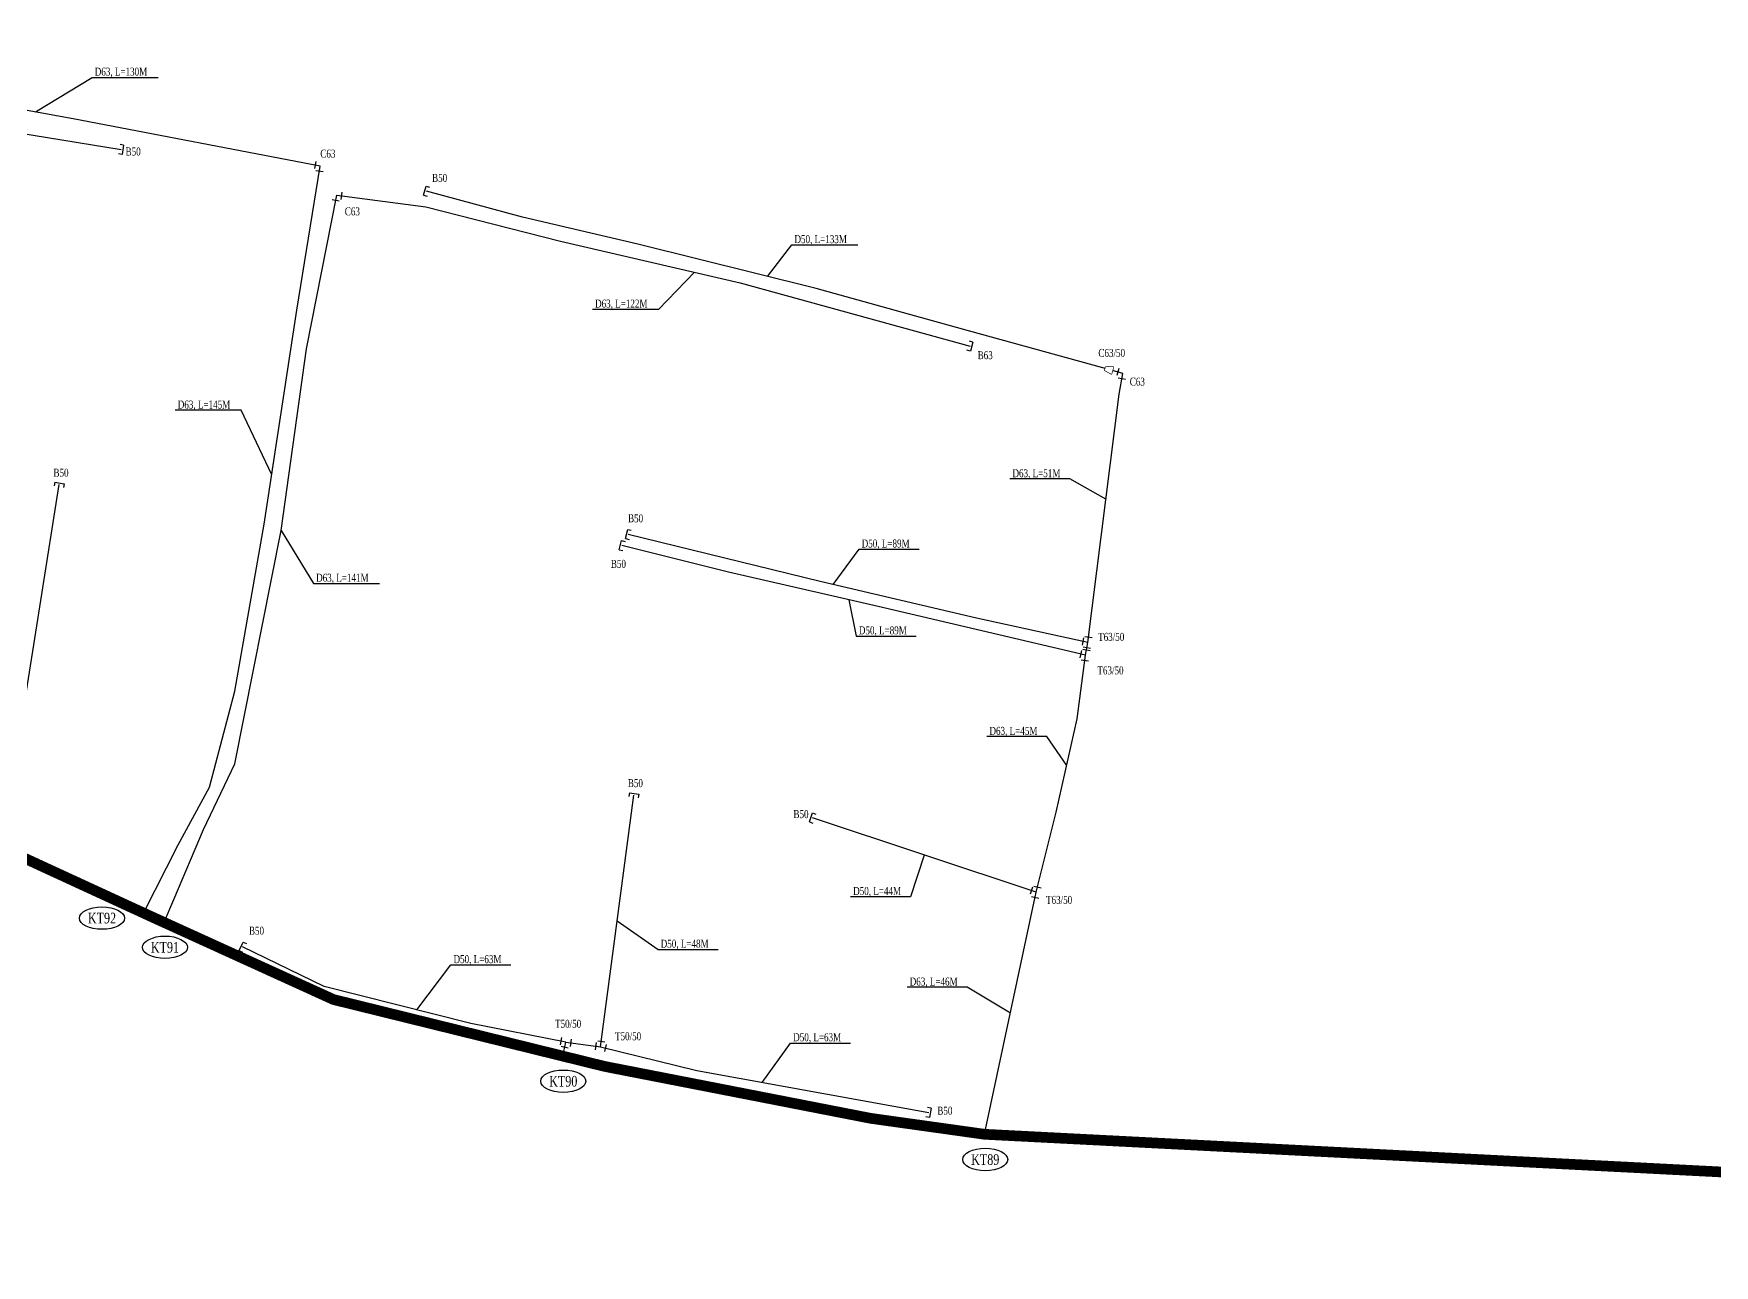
# Model space of a CAD drawing. Extents: x 549410 to 552487, y 2341005 to 2344743.
# Drawn here: x 549981.5 to 550296.5, y 2342282.9 to 2342513.8 of the extents above; entities that cross this region are included whole.
import ezdxf
from ezdxf.enums import TextEntityAlignment as Align

# ---------------------------------------------------------------- set-up
doc = ezdxf.new("R2010")
doc.units = 0
doc.header["$MEASUREMENT"] = 0
doc.set_wipeout_variables(frame=1)
doc.linetypes.add('DASHED', pattern=[0.75, 0.5, -0.25])
for name, color, linetype in [('110', 5, 'DASHED'), ('50', 2, 'Continuous'), ('63', 1, 'Continuous'), ('ten dai khoi thuy', 210, 'Continuous'), ('Text D-L', 7, 'Continuous'), ('Text phu kien', 2, 'Continuous')]:
    doc.layers.add(name, color=color, linetype=linetype)
doc.styles.add('Text', font='vntimeh.shx', dxfattribs={"width": 0.75, "bigfont": 'vn.shx'})
doc.styles.add('TextNode', font='vntimeh1.shx', dxfattribs={"width": 0.7, "bigfont": 'vn.shx'})

# ---------------------------------------------------------------- blocks, each defined once
blk = doc.blocks.new('bit')
at = {"color": 3, "linetype": 'Continuous'}
for points in [[(-0.3, -0.88), (-0.3, 0.88)], [(-0.3, 0.88), (0.39, 0.88)], [(-0.3, -0.88), (0.39, -0.88)]]:
    blk.add_lwpolyline(points, dxfattribs=at)
blk = doc.blocks.new('pt')
at = {"color": 3, "linetype": 'Continuous'}
blk.add_line((0.96, -0.69), (0.96, 0.69), dxfattribs=at)
blk = doc.blocks.new('con')
at = {"color": 3, "linetype": 'Continuous'}
for points in [[(0, 0.67), (0, -0.67)], [(0, 0.67), (1.39, 0.34)], [(1.39, 0.34), (1.39, -0.34)], [(0, -0.67), (1.39, -0.34)]]:
    blk.add_lwpolyline(points, dxfattribs=at)
at = {"linetype": 'Continuous'}
blk.add_wipeout([(0, 0.67), (0, -0.67), (1.39, -0.34), (1.39, 0.34)], dxfattribs=at)
blk = doc.blocks.new('Daudai')
at = {"layer": 'ten dai khoi thuy', "color": 3}
blk.add_circle((0, 0), 0.75, dxfattribs=at)

msp = doc.modelspace()

# ---------------------------------------------------------------- linework, layer by layer
at = {"layer": '110', "color": 4, "ltscale": 10, "const_width": 2}
msp.add_lwpolyline([(550494.67, 2342283.87), (550311.75, 2342299.67), (550159.74, 2342307.45), (550138.38, 2342310.44), (550088.53, 2342320.17), (550037.71, 2342332.71), (550003.58, 2342348.25), (549899.65, 2342396.13), (549864.1, 2342422.3), (549856.19, 2342432.45), (549849.48, 2342437.98), (549770.76, 2342465.24), (549700.42, 2342492.8)], dxfattribs=at)
at = {"layer": '50'}
for points in [[(549953.75, 2342499.27), (549997.94, 2342492.05)], [(550183.69, 2342450.62), (550156.75, 2342458.08), (550128.18, 2342465.98), (550094.77, 2342474.31), (550073.11, 2342479.35), (550055.12, 2342484.27)], [(549976.01, 2342364.04), (549986.29, 2342429.24)], [(550179.08, 2342399.64), (550158.22, 2342404.18), (550128.89, 2342411.09), (550092.93, 2342419.91)], [(550178.65, 2342397.24), (550139.79, 2342406.38), (550111.73, 2342412.8), (550091.75, 2342417.81)], [(550179.08, 2342399.64), (550179.08, 2342399.64)], [(550087.78, 2342323.84), (550094, 2342371.05)], [(550169.43, 2342352.81), (550127.46, 2342366.76)], [(550081.26, 2342324.73), (550063.43, 2342328.2), (550035.96, 2342335.17), (550020.68, 2342342.57)], [(550080.66, 2342322.11), (550081.26, 2342324.73)], [(550081.26, 2342324.73), (550087.78, 2342323.84)], [(550087.78, 2342323.84), (550105.78, 2342319.39), (550130.27, 2342314.96), (550149.26, 2342311.54)]]:
    msp.add_lwpolyline(points, dxfattribs=at)
at = {"layer": '63', "color": 6}
for points in [[(550035.24, 2342488.97), (549988.9, 2342497.82), (549951.65, 2342504.57), (549907.65, 2342513.79)], [(550002.1, 2342348.93), (550008.62, 2342361.69), (550014.44, 2342372.54), (550019.22, 2342390.53), (550024.73, 2342421.85), (550030.86, 2342461.95), (550035.24, 2342488.97)], [(550006, 2342347.23), (550007.8, 2342351.49), (550013.34, 2342364.61), (550019.22, 2342376.89), (550027.89, 2342420.63), (550032.62, 2342454.68), (550038.31, 2342483.49)], [(550038.31, 2342483.49), (550055, 2342481.34), (550080.27, 2342474.89), (550113.93, 2342467.07), (550157.02, 2342455.2)], [(550179.08, 2342399.64), (550184.95, 2342446.17), (550185.62, 2342450.09)], [(550185.62, 2342450.09), (550183.69, 2342450.62)], [(550169.43, 2342352.81), (550173.18, 2342367.84), (550177.07, 2342385.31), (550178.65, 2342397.24)], [(550178.65, 2342397.24), (550179.08, 2342399.64)], [(550159.74, 2342307.45), (550169.43, 2342352.81)]]:
    msp.add_lwpolyline(points, dxfattribs=at)
at = {"layer": 'ten dai khoi thuy', "color": 3, "linetype": 'ByBlock'}
for centre in [(549994.32, 2342347.98), (550006.12, 2342342.5), (550080.77, 2342317.39), (550159.86, 2342302.72)]:
    msp.add_ellipse(centre, major_axis=(-4.22, 0), ratio=0.497929, dxfattribs=at)
at = {"layer": 'Text D-L', "color": 9}
for points in [[(549981.86, 2342499.1), (549992.46, 2342505.58), (550004.84, 2342505.58)], [(550119.04, 2342468.26), (550123.6, 2342474.18), (550135.97, 2342474.18)], [(550105.37, 2342469.06), (550098.6, 2342462.1), (550086.23, 2342462.1)], [(550026.14, 2342431.06), (550020.39, 2342443.17), (550008.02, 2342443.17)], [(550182.47, 2342426.5), (550175.71, 2342430.3), (550164.46, 2342430.3)], [(550027.89, 2342420.63), (550033.95, 2342410.71), (550046.32, 2342410.71)], [(550131.37, 2342410.5), (550136.2, 2342417.12), (550147.45, 2342417.12)], [(550134.29, 2342407.64), (550135.68, 2342400.84), (550146.93, 2342400.84)], [(550175.12, 2342376.57), (550171.4, 2342382), (550160.15, 2342382)], [(550148.44, 2342359.78), (550145.85, 2342351.98), (550134.6, 2342351.98)], [(550090.89, 2342347.44), (550098.53, 2342342.1), (550109.78, 2342342.1)], [(550053.33, 2342330.76), (550059.71, 2342339.2), (550070.96, 2342339.2)], [(550164.58, 2342330.13), (550156.45, 2342335), (550145.2, 2342335)], [(550118.02, 2342317.18), (550123.37, 2342324.56), (550134.62, 2342324.56)]]:
    msp.add_lwpolyline(points, dxfattribs=at)

# ---------------------------------------------------------------- block references
at = {"layer": '50'}
for name, p, rotation in [('bit', (549997.94, 2342492.05), 170.7190900808332), ('pt', (550035.24, 2342488.97), 169.1845241841392), ('pt', (550035.24, 2342488.97), 260.7956687655349), ('pt', (550038.31, 2342483.49), 258.8112644861444), ('pt', (550038.31, 2342483.49), 352.6782557805286), ('bit', (550055.12, 2342484.27), 344.6961856139088), ('bit', (550157.02, 2342455.2), 164.5926289404817), ('bit', (549986.29, 2342429.24), 261.0406816921057), ('bit', (550092.93, 2342419.91), 346.2145153525829), ('bit', (550091.75, 2342417.81), 345.9303033777), ('pt', (550179.08, 2342399.64), 167.7326433811434), ('pt', (550179.08, 2342399.64), 82.80315234221172), ('pt', (550178.65, 2342397.24), 166.7755644891434), ('pt', (550178.65, 2342397.24), 79.93548719876817), ('pt', (550179.08, 2342399.64), 259.9353351523271), ('pt', (550178.65, 2342397.24), 262.4523206147896), ('bit', (550094, 2342371.05), 262.492449114456), ('bit', (550127.46, 2342366.76), 341.6163139192468), ('pt', (550169.43, 2342352.81), 161.6164659514836), ('pt', (550169.43, 2342352.81), 75.98871362699342), ('pt', (550169.43, 2342352.81), 257.9426868471812), ('bit', (550020.68, 2342342.57), 334.1572439448194), ('pt', (550081.26, 2342324.73), 168.9867854694242), ('pt', (550081.26, 2342324.73), 352.1862909826583), ('pt', (550087.78, 2342323.84), 82.49260116194415), ('pt', (550081.26, 2342324.73), 257.0392013020921), ('pt', (550087.78, 2342323.84), 172.1864430120515), ('pt', (550087.78, 2342323.84), 346.1332682328794), ('bit', (550149.26, 2342311.54), 169.7778272685613)]:
    msp.add_blockref(name, p, dxfattribs=dict(at, rotation=rotation))
at = {"layer": 'ten dai khoi thuy'}
for p in [(550002.1, 2342348.93), (550006, 2342347.23), (550080.66, 2342322.11), (550159.74, 2342307.45)]:
    msp.add_blockref('Daudai', p, dxfattribs=at)

# ---------------------------------------------------------------- texts
at = {"layer": 'ten dai khoi thuy', "color": 2, "style": 'TextNode', "width": 0.75}
for s, p in [('kt92', (549994.32, 2342347.98)), ('kt91', (550006.12, 2342342.5)), ('kt90', (550080.77, 2342317.39)), ('kt89', (550159.86, 2342302.72))]:
    msp.add_text(s, height=2, dxfattribs=at).set_placement(p, align=Align.MIDDLE)
at = {"layer": 'Text D-L', "color": 4, "style": 'Text', "width": 0.75}
for s, p in [('D63, L=130m', (549992.96, 2342505.46)), ('D50, L=133m', (550124.1, 2342474.06)), ('D63, L=122m', (550086.73, 2342461.98)), ('D63, L=145m', (550008.52, 2342443.05)), ('D63, L=51m', (550164.96, 2342430.18)), ('D50, L=89m', (550136.7, 2342417)), ('D63, L=141m', (550034.45, 2342410.59)), ('D50, L=89m', (550136.18, 2342400.72)), ('D63, L=45m', (550160.65, 2342381.88)), ('D50, L=44m', (550135.1, 2342351.86)), ('D50, L=48m', (550099.03, 2342341.98)), ('D50, L=63m', (550060.21, 2342339.08)), ('D63, L=46m', (550145.7, 2342334.88)), ('D50, L=63m', (550123.87, 2342324.44))]:
    msp.add_text(s, height=1.5, dxfattribs=at).set_placement(p, align=Align.BOTTOM_LEFT)
at = {"layer": 'Text phu kien', "color": 4, "style": 'Text', "width": 0.75}
for s, p in [('B50', (550000.16, 2342491.69)), ('C63', (550036.66, 2342491.29)), ('B50', (550057.6, 2342486.74)), ('C63', (550041.24, 2342480.47)), ('B63', (550159.85, 2342453.51)), ('C63', (550188.36, 2342448.55)), ('B50', (549986.64, 2342431.47)), ('B50', (550094.33, 2342422.93)), ('B50', (550091.11, 2342414.38)), ('T63/50', (550183.47, 2342400.7)), ('T63/50', (550183.33, 2342394.42)), ('B50', (550094.29, 2342373.28)), ('B50', (550125.33, 2342367.47)), ('T63/50', (550173.7, 2342351.39)), ('B50', (550023.28, 2342345.61)), ('T50/50', (550081.68, 2342328.16)), ('T50/50', (550092.92, 2342325.83)), ('B50', (550152.29, 2342311.88))]:
    msp.add_text(s, height=1.5, dxfattribs=at).set_placement(p, align=Align.MIDDLE_CENTER)

# ---------------------------------------------------------------- next in the draw order: block references
at = {"layer": '50', "rotation": 164.5276846877565}
msp.add_blockref('con', (550183.69, 2342450.62), dxfattribs=at)

# ---------------------------------------------------------------- next in the draw order: block references
at = {"layer": '50'}
for rotation in [164.5276846877565, 260.3228045353976]:
    msp.add_blockref('pt', (550185.62, 2342450.09), dxfattribs=dict(at, rotation=rotation))

# ---------------------------------------------------------------- next in the draw order: texts
at = {"layer": 'Text phu kien', "color": 4, "style": 'Text', "width": 0.75}
msp.add_text('C63/50', height=1.5, dxfattribs=at).set_placement((550183.57, 2342453.93), align=Align.MIDDLE_CENTER)

doc.saveas('drawing.dxf')
